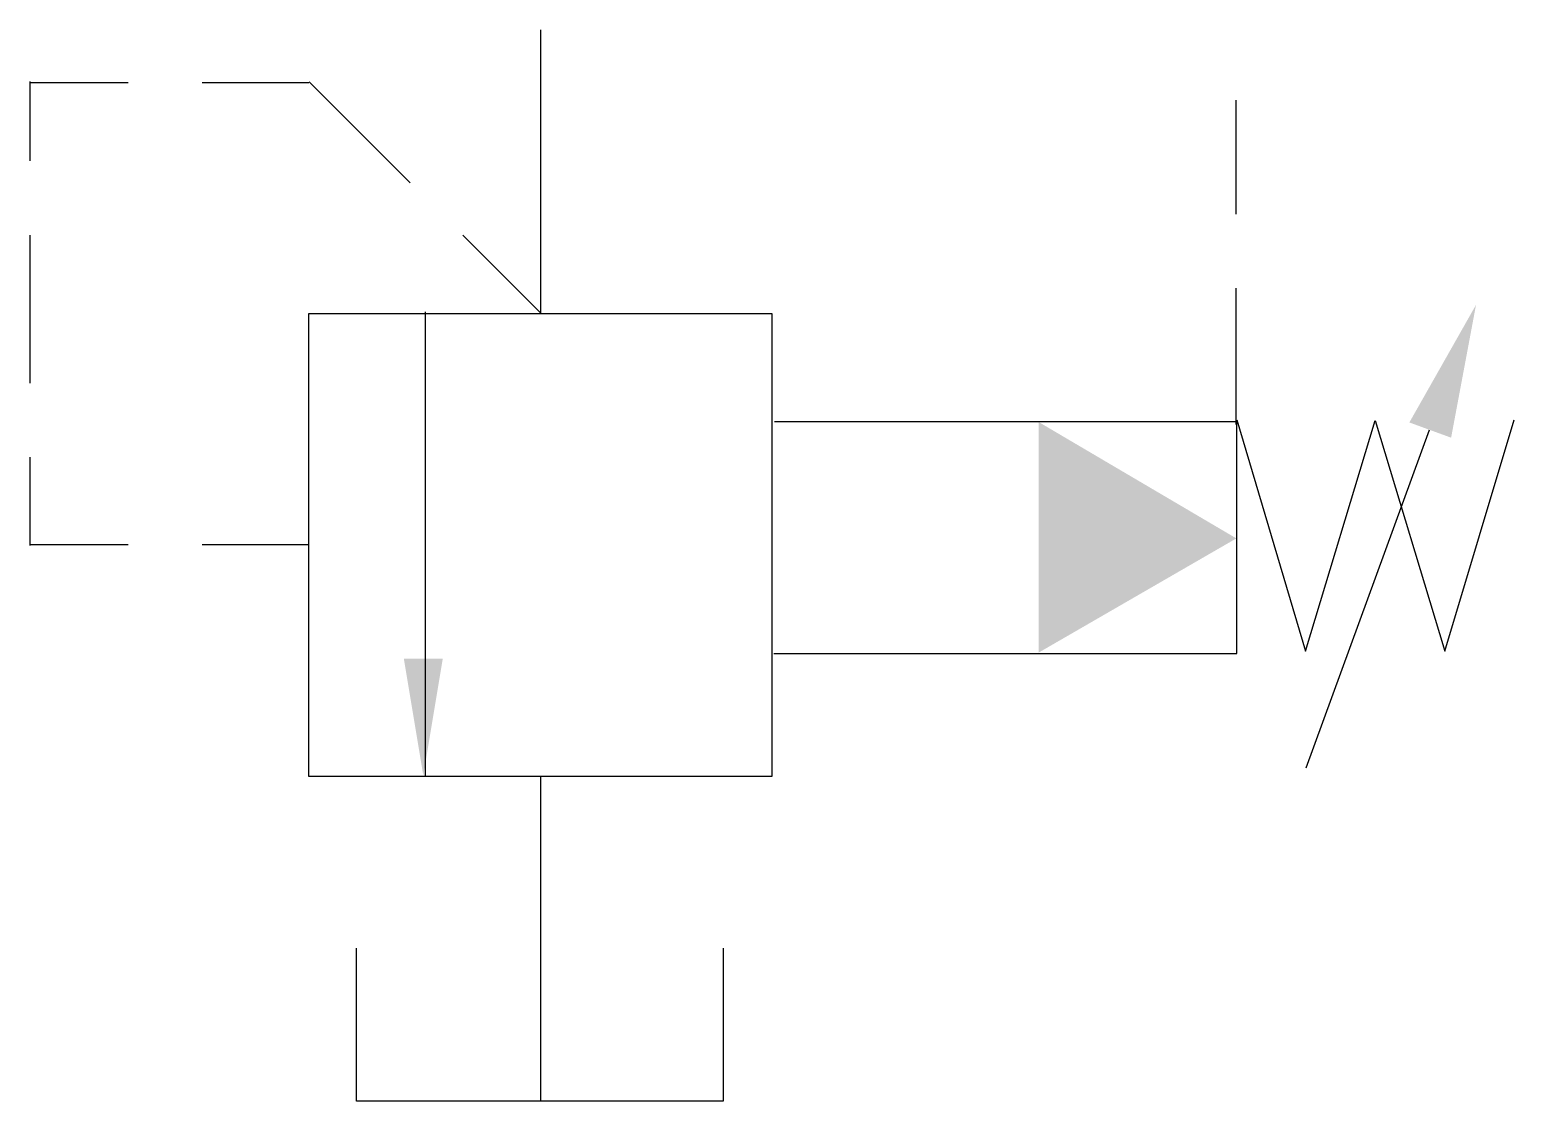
# Model space of a CAD drawing. Extents: x 84 to 116.1, y 375.4 to 398.5.
import ezdxf

# ---------------------------------------------------------------- set-up
doc = ezdxf.new("R2010")
doc.units = 0
doc.header["$LTSCALE"] = 5
doc.header["$MEASUREMENT"] = 0
doc.layers.add('11', color=1, linetype='CONTINUOUS')
doc.layers.add('12', color=2, linetype='CONTINUOUS')

# ---------------------------------------------------------------- blocks, each defined once
blk = doc.blocks.new('5171', base_point=(201.305, 88.5))
at = {"layer": '11'}
for p, q in [((201.383, 88.426), (201.383, 93.426)), ((213.383, 93.426), (213.383, 88.426)), ((213.383, 88.426), (201.383, 88.426))]:
    blk.add_line(p, q, dxfattribs=at)

msp = doc.modelspace()

# ---------------------------------------------------------------- linework, layer by layer
at = {"layer": '11'}
for p, q in [((95.056, 398.525), (95.056, 392.393)), ((90.053, 382.393), (90.053, 392.393)), ((90.053, 392.393), (100.053, 392.393)), ((92.567, 392.435), (92.567, 382.419)), ((100.053, 392.393), (100.053, 382.393)), ((110.096, 390.055), (100.115, 390.055)), ((110.096, 385.055), (110.096, 390.055)), ((110.099, 390.1), (111.581, 385.102)), ((111.581, 385.102), (113.084, 390.084)), ((114.253, 389.878), (111.585, 382.572)), ((113.084, 390.084), (114.586, 385.102)), ((114.586, 385.102), (116.088, 390.1)), ((100.096, 385.055), (110.096, 385.055)), ((100.053, 382.393), (90.053, 382.393)), ((95.056, 382.393), (95.056, 375.38))]:
    msp.add_line(p, q, dxfattribs=at)
at = {"layer": '12'}
for p, q in [((84.027, 397.409), (84.027, 395.69)), ((86.15, 397.375), (84.027, 397.375)), ((90.053, 397.375), (87.75, 397.375)), ((92.246, 395.219), (90.064, 397.401)), ((110.078, 397), (110.078, 394.542)), ((84.027, 394.09), (84.027, 390.89)), ((95.072, 392.393), (93.378, 394.088)), ((110.078, 392.942), (110.078, 389.995)), ((84.027, 389.29), (84.027, 387.383)), ((86.15, 387.396), (84.027, 387.396)), ((90.053, 387.396), (87.75, 387.396))]:
    msp.add_line(p, q, dxfattribs=at)
for points in [[(113.822, 390.042), (114.724, 389.713), (115.262, 392.583)], [(105.816, 385.071), (110.086, 387.538), (105.816, 390.052)], [(92.107, 384.939), (92.947, 384.939), (92.527, 382.419)]]:
    msp.add_solid(points, dxfattribs=at)

# ---------------------------------------------------------------- block references
at = {"layer": '11', "xscale": 0.66, "yscale": 0.66, "zscale": 0.66}
msp.add_blockref('5171', (91.035, 375.435), dxfattribs=at)

doc.saveas('drawing.dxf')
